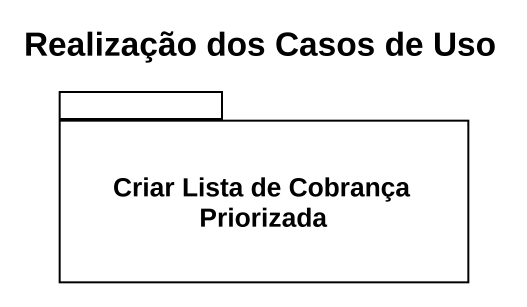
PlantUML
@startuml
title Realização dos Casos de Uso
package "Criar Lista de Cobrança Priorizada" as Criar_Lista_de_Cobrança {
}
@enduml
